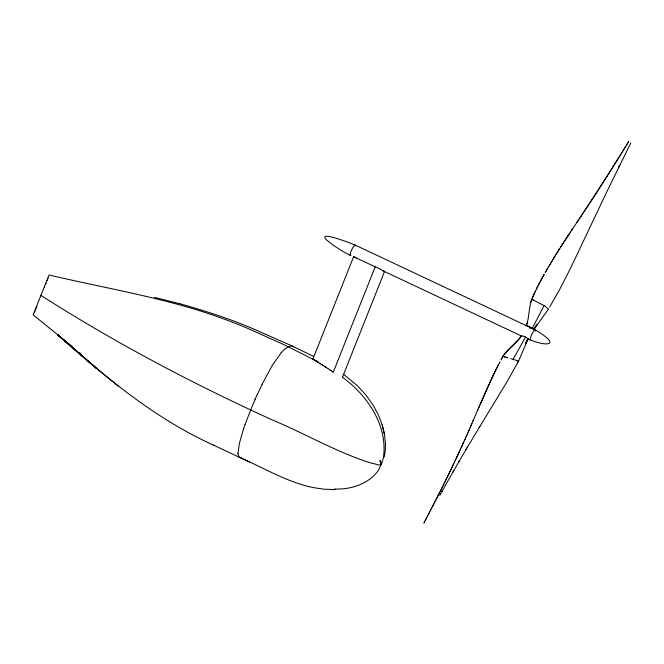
<?xml version="1.0" encoding="UTF-8"?>
<svg xmlns="http://www.w3.org/2000/svg" width="664" height="664" viewBox="0 0 664 664"><rect width="100%" height="100%" fill="white"/><g stroke="black" fill="none" stroke-linecap="round" stroke-linejoin="round"><path stroke-width="1" d="M381.924 462.451C381.742 467.738 375.168 463.281 372.263 463.389C337.636 452.873 306.137 434.04 272.771 420.154C192.701 383.692 114.839 342.657 40.678 295.223M384.19 456.998L385.269 451.246L385.485 444.033L384.522 434.588L382.19 424.877L378.405 414.967L373.093 405.073L366.072 395.196L357.215 385.518L343.554 374.239M532.296 298.103C528.668 306.768 529.391 317.16 526.403 325.692M530.876 301.995L531.781 299.273L544.804 305.988A10.491 2.531 28.4 0 1 545.202 306.253L548.348 309.05M33.341 314.396L48.762 275.651M243.539 428.902L239.347 443.519L238.027 453.329M245.141 424.254L253.274 403.471M527.208 322.671L526.162 325.227M521.58 336.465L521.107 335.843L522.867 336.026A8.831 2.133 28.4 0 1 524.186 336.44L528.195 338.615L527.473 338.756M48.14 277.975L47.684 279.212M47.468 279.785L47.185 280.548M518.36 361.581L528.195 338.615M45.924 283.852L46.148 283.262M44.621 287.197L44.795 286.748M342.516 377.102L384.647 271.236M356.327 257.889L353.613 256.752L312.852 359.183L313.508 359.564M332.847 371.94L333.253 372.23L375.268 266.637M334.39 489.028C350.202 489.65 367.358 484.579 377.384 471.706A24.9 23.389 63.1 0 0 379.019 469.191L382.688 460.26A31.216 29.324 63.1 0 0 383.51 456.865C387.701 425.051 367.175 395.18 342.416 377.202M36.86 306.585L36.644 307.117M36.18 308.229L35.823 309.1M35.524 309.806L35.258 310.437M34.86 311.374L34.437 312.37M473 420.976L477.873 409.68M473.457 420.005L470.751 426.163M477.532 410.551L479.043 406.982M471.872 423.657L470.203 427.425M478.885 407.43L479.964 404.857M254.893 399.703L257.134 394.665M479.815 405.306L487.144 388.598M469.157 429.799L470.469 426.886M480.562 403.604L487.841 387.029M468.12 432.173L469.373 429.401M468.884 430.513L467.199 434.256M532.395 297.821L533.831 294.608M467.406 433.858L466.153 436.621M466.726 435.385L465.406 438.29M532.785 296.941L534.03 294.177M487.691 387.486L488.413 385.743M465.555 438.024L464.476 440.365M464.933 439.41L463.671 442.166M527.341 339.777L525.531 343.811L527.789 338.831M488.33 386.058L488.928 384.597M488.845 384.912L490.165 381.875M463.821 441.9L462.8 444.1M463.381 442.871L461.986 445.893M489.293 383.908L489.874 382.622M33.756 313.914L33.557 314.338M461.546 446.855L462.127 445.635M461.165 447.685L461.945 446.042M490.14 382.049L490.555 381.02M461.314 447.42L460.16 449.885M460.559 449.071L459.463 451.395M533.864 294.6L534.395 293.438M490.53 381.194L491.609 378.729M534.063 294.169L534.329 293.588M490.862 380.48L491.319 379.476M458.899 452.632L459.612 451.138M458.641 453.18L459.297 451.827M458.791 452.923L457.687 455.238M458.027 454.566L456.923 456.882M534.362 293.447L534.835 292.434M491.584 378.903L491.941 378.015M492.007 377.866L492.547 376.729M491.85 378.331L492.323 377.335M456.541 457.704L457.073 456.624M456.027 458.799L456.815 457.164M534.794 292.575L535.201 291.712M455.388 460.16L456.176 458.534M455.197 460.575L455.662 459.629M492.522 376.903L492.821 376.156M455.346 460.31L454.234 462.617M454.574 461.945L453.454 464.252M535.176 291.712L535.408 291.28M492.954 375.865L493.427 374.869M492.788 376.33L493.269 375.334M535.375 291.28L536.23 289.554M453.139 464.933L453.537 464.128M452.549 466.161L453.412 464.402M493.402 375.044L494.041 373.583M452.035 467.249L452.699 465.896M451.644 468.062L452.375 466.576M493.676 374.479L494.315 373.01M450.989 469.423L451.727 467.937M450.731 469.963L451.271 468.884M449.951 471.589L450.814 469.838M449.752 471.996L450.225 471.058M494.29 373.193L494.871 371.873M494.497 372.761L494.705 372.338M536.338 289.272L536.653 288.691M449.901 471.739L447.851 475.922M448.831 473.897L449.179 473.224M448.125 475.391L446.855 477.955M495.078 371.442L495.427 370.728M494.846 372.056L495.327 371.051M536.62 288.699L536.861 288.267M447.071 477.557L445.801 480.113M536.827 288.267L537.068 287.836M446.075 479.582L444.805 482.139M549.634 307.142L559.752 289.346L571.306 266.671L606.141 193.199L630.8 142.934M618.616 167.502L619.163 166.39M495.402 370.91L496.199 369.167M537.035 287.844L537.284 287.412M445.021 481.74L443.809 484.156M619.18 166.357L619.728 165.245M262.039 384.282L272.331 365.291L281.279 352.601M495.684 370.346L495.966 369.773M537.251 287.412L537.915 286.126M444.017 483.757L441.801 488.189M442.739 486.305L443.021 485.782M496.274 369.026L496.772 368.03M496.174 369.35L496.531 368.636M441.601 488.596L442.016 487.799M440.796 490.206L441.743 488.33M440.522 490.746L441.004 489.808M496.738 368.213L497.27 367.034M537.956 285.993L538.205 285.562M439.784 492.215L440.606 490.613M439.377 493.02L440 491.825M538.172 285.562L538.421 285.138M438.771 494.232L439.46 492.895M438.232 495.302L438.987 493.833M538.388 285.138L538.637 284.707M497.344 366.893L497.56 366.462M497.245 367.217L498.473 364.802M437.759 496.24L438.306 495.17M437.012 497.709L437.974 495.842M538.604 284.715L538.853 284.283M436.738 498.249L437.086 497.585M436.954 497.851L435.717 500.249M435.933 499.859L434.696 502.258M538.819 284.292L539.143 283.719M497.851 365.897L498.066 365.474M434.488 502.656L434.912 501.859M539.035 283.868L539.359 283.296M433.667 504.258L434.571 502.524M433.185 505.188L433.882 503.86M539.251 283.445L539.575 282.872M498.282 365.051L498.573 364.478M432.637 506.259L433.268 505.063M432.853 505.86L430.579 510.251M431.608 508.259L431.899 507.728M430.438 510.516L430.795 509.861M539.541 282.881L539.874 282.316M499.013 363.631L499.353 363.108M429.542 512.251L430.521 510.392M428.986 513.313L429.757 511.853M539.84 282.316L540.604 280.913M428.504 514.243L429.069 513.181M427.467 516.235L428.654 513.986M427.616 515.978L426.354 518.36M499.386 362.926L499.801 362.262M499.536 362.635L499.95 361.971M425.939 519.157L426.57 517.97M425.309 520.352L426.014 519.032M424.263 522.336L425.458 520.086M423.848 523.132L424.412 522.078M540.579 280.913L540.903 280.349M540.869 280.349L541.127 279.934M534.454 328.389L536.977 324.58L533.673 329.742L532.312 328.373L544.09 305.523M541.094 279.934L541.426 279.378M541.318 279.511L541.65 278.955M501.029 359.813L501.378 359.299M517.97 362.32L505.943 383.56L479.242 427.491M541.542 279.096L541.957 278.399M501.561 358.834L502.142 357.888M513.089 359.29L525.564 336.98M541.924 278.399L542.256 277.842M501.942 358.128L502.449 357.332M542.488 277.428L542.222 277.842M502.25 357.564L502.756 356.767M542.455 277.428L542.787 276.871M542.754 276.871L543.094 276.324M502.557 357C507.188 348.741 516.243 344.143 521.174 336.133M543.061 276.324L543.708 275.22M502.864 356.443L503.752 354.983M439.759 495.435L440.996 493.219M442.174 491.111L441.601 492.14L453.255 471.523M543.675 275.22L544.015 274.664M440.39 494.298L440.962 493.277M543.907 274.805L544.248 274.257M453.296 471.457L459.488 460.716M545.468 272.057L545.891 271.377M545.576 271.925L545.227 272.472M452.682 472.536L453.91 470.378M545.783 271.518L546.206 270.837M546.099 270.97L546.439 270.422M546.837 269.742L546.489 270.289M546.729 269.883L547.236 269.069M458.907 461.721L466.427 448.881M547.128 269.202L547.875 267.982M547.841 267.982L548.19 267.443M465.837 449.877L467.688 446.748M548.564 266.762L548.887 266.222M467.099 447.744L479.881 426.437M548.995 266.09L549.286 265.55M549.692 264.87L550.124 264.206M549.319 265.55L549.8 264.737M550.414 263.658L551.095 262.587M550.008 264.33L550.522 263.525M551.543 261.782L552.954 259.499M550.896 262.853L551.9 261.243M553.734 258.155L554.166 257.491M553.411 258.694L553.925 257.889M552.921 259.499L553.519 258.562M554.058 257.624L554.415 257.092M554.789 256.42L555.361 255.482M554.979 256.155L554.548 256.819M627.679 143.175L628.459 141.888M628.31 142.146L628.941 141.125M555.934 254.553L555.394 255.491M626.492 145.101L625.156 147.283M626.426 145.225L627.123 144.071M627.057 144.204L627.754 143.042M555.967 254.553L556.756 253.225M623.579 149.848L624.044 149.076M623.894 149.334L624.6 148.18M624.525 148.304L625.231 147.151M622.143 152.147L620.798 154.33M622.068 152.28L622.774 151.126M622.624 151.384L623.413 150.097M623.264 150.363L623.645 149.715M556.789 253.225L557.171 252.561M619.761 155.998L619.047 157.152M619.612 156.256L620.392 154.969M620.242 155.235L620.948 154.073M557.113 252.693L557.503 252.029M616.972 160.48L617.362 159.841M617.213 160.099L618.001 158.812M617.852 159.07L618.566 157.916M618.416 158.173L619.197 156.895M557.909 251.365L557.445 252.162M615.047 163.552L614.333 164.705M614.897 163.809L615.603 162.655M615.453 162.912L616.242 161.634M616.092 161.892L616.806 160.738M616.657 160.995L617.122 160.223M558.026 251.241L558.407 250.577M612.806 167.137L613.279 166.365M613.129 166.623L613.843 165.469M613.694 165.726L614.482 164.448M558.358 250.71L558.748 250.046M558.524 250.444L558.831 249.913M610.789 170.333L611.511 169.179M611.353 169.436L612.067 168.282M611.918 168.54L612.714 167.262M612.565 167.519L612.955 166.88M559.188 249.39L558.856 249.921M559.022 249.656L559.354 249.133M608.772 173.528L609.162 172.889M609.012 173.146L609.809 171.86M609.577 172.25L610.374 170.972M610.224 171.229L610.938 170.075M559.246 249.257L559.777 248.477M607.46 175.57L606.091 177.744M607.228 175.96L608.033 174.673M607.884 174.931L608.597 173.777M608.448 174.043L608.921 173.271M559.661 248.602L560.192 247.821M605.103 179.272L604.298 180.558M604.871 179.662L605.676 178.375M605.526 178.641L606.24 177.487M606.664 176.848L606.979 176.333M602.912 182.725L603.31 182.085M603.078 182.467L603.883 181.189M603.734 181.446L604.456 180.293M560.756 246.892L561.288 246.12M560.499 247.29L560.864 246.767M600.945 185.787L601.509 184.891M601.277 185.281L602.082 183.994M601.933 184.26L602.738 182.973M602.505 183.364L602.978 182.592M561.171 246.244L561.785 245.331M599.617 187.821L598.812 189.107M599.467 188.086L600.281 186.8M600.048 187.19L600.854 185.912M600.704 186.169L601.02 185.654M561.935 245.066L562.549 244.161M561.678 245.456L562.043 244.941M597.144 191.647L596.255 193.058M596.911 192.037L597.808 190.634M597.575 191.016L598.389 189.738M598.231 189.995L599.044 188.717M562.69 243.895L563.138 243.248M562.441 244.286L562.889 243.638M594.844 195.224L595.907 193.564M595.243 194.585L594.346 195.988M595.674 193.954L596.488 192.668M563.371 242.85L564.159 241.688M563.03 243.373L563.479 242.725M592.769 198.411L593.915 196.627M593.168 197.772L592.271 199.175M593.599 197.142L594.579 195.606M564.3 241.422L564.923 240.517M563.96 241.945L564.5 241.173M590.603 201.732L591.084 200.96M591.84 199.814L590.105 202.495M591.524 200.329L592.504 198.793M565.155 240.127L565.52 239.613M564.724 240.775L565.346 239.87M588.346 205.168L588.827 204.404M589.582 203.25L587.756 206.064M589.35 203.64L590.337 202.105M566.002 238.832L566.707 237.803M585.831 208.994L587.242 206.819M586.395 208.098L585.15 210.015M565.579 239.48L566.201 238.583M565.404 239.737L565.769 239.223M586.918 207.334L588.08 205.549M567.62 236.376L568.243 235.479M583.042 213.202L584.544 210.903M583.531 212.43L582.029 214.738M567.023 237.28L567.986 235.869M566.516 238.061L567.305 236.899M584.146 211.542L585.474 209.5M533.914 329.286L548.364 309.266M570.185 232.516L572.509 229.055M579.896 217.925L577.024 222.274M569.156 234.06L570.716 231.753M581.249 215.875L579.232 218.946M568.309 235.346L569.612 233.421M580.759 216.647L582.436 214.09M568.052 235.737L568.674 234.84M571.546 230.458L578.112 220.606M520.476 337.271L504.69 353.821M518.285 361.689L517.663 361.872M284.615 349.256L288.342 346.757L291.413 345.811A40.039 8.549 -64.2 0 1 292.965 346.683L293.139 346.932M531.781 299.273L534.014 300.576M241.298 457.521L239.903 457.529L213.493 445.121M526.178 325.219L530.038 326.92A8.815 2.125 28.4 0 1 531.474 327.8L532.312 328.373M335.029 489.634L324.19 489.227L312.719 487.5C286.649 481.898 263.575 467.829 239.364 457.272M49.119 274.987C106.995 288.716 166.174 297.904 222.224 318.388A463.962 435.874 63.1 0 1 248.203 328.605L283.179 344.292L315.815 360.635M154.604 297.439L179.894 303.763M510.757 358.643L517.945 360.876M180.143 303.83C204.188 310.652 228.092 318.122 251.108 327.941M507.935 357.83L507.304 357.639M507.246 357.614L503.578 356.369M503.279 356.253L505.661 357.448M251.656 328.165L292.019 345.919L313.333 356.253M249.49 462.011L239.903 457.529A37.84 8.283 -64.7 0 1 238.882 456.815L238.102 454.458A38.056 8.35 -64.6 0 1 238.019 453.338M383.601 271.111L521.904 336.2M527.506 338.839C547.327 347.305 561.985 345.687 535.408 329.942L355.398 245.182C355.14 244.983 316.537 229.487 326.464 239.837L333.062 245.074L341.952 250.909L350.301 255.399M214.049 445.386C163.46 422.611 118.997 388.315 77.48 351.962M316.454 360.95L317.168 361.307M317.533 361.482L318.405 361.921M353.613 256.752L380.447 269.244M382.995 270.796L382.555 270.538M530.362 328.365L529.872 328.082A8.831 2.133 28.4 0 1 529.382 327.792M313.416 359.514L314.155 359.954M314.089 359.921L316.097 361.125M382.273 270.373L380.547 269.31M315.981 361.058L316.745 361.523M316.653 361.457L317.226 361.814M317.068 361.714L317.84 362.187M317.716 362.112L318.463 362.569M318.363 362.511L319.973 363.498M319.849 363.424L320.297 363.706M320.197 363.64L321.318 364.337M321.268 364.304L322.189 364.885M322.397 365.017L323.011 365.407M322.87 365.316L323.509 365.715M323.426 365.665L324.787 366.536M324.654 366.445L325.534 367.009M325.426 366.943L326.024 367.325M325.958 367.292L327.784 368.47M328.058 368.653L330.24 370.114M330.265 370.13L331.07 370.686M331.253 370.811L332.921 371.989M33.217 314.968L65.744 341.188M118.15 386.025L96.479 368.379L57.726 334.888M79.522 352.692L80.975 353.895M67.919 343.006L72.276 346.633M96.637 368.512L57.477 334.573M77.613 352.103L96.811 368.611M77.887 352.31L57.56 334.697L77.746 352.219M518.161 361.058L518.269 361.183A2.224 0.539 28.4 0 1 518.36 361.349M382.19 424.877L384.448 434.214M380.663 463.206L380.04 460.442L380.978 464.933M530.976 340.092A5.735 1.253 -64.8 0 1 532.038 333.868A5.735 1.253 -64.8 0 1 535.508 331.12M383.792 271.012A2.681 0.664 36.6 0 1 382.97 270.538M350.966 255.333A5.735 1.253 -64.8 0 1 351.895 249.373A5.735 1.253 -64.8 0 1 355.531 246.029M243.422 429.01A84.428 19.414 -64.1 0 1 245.024 424.346M281.245 352.733A40.039 8.649 -63.9 0 1 284.574 349.372M257.333 394.657A80.012 17.588 -64.1 0 1 262.189 384.373M253.416 403.421A96.869 22.144 -64 0 1 255.026 399.67"/></g></svg>
